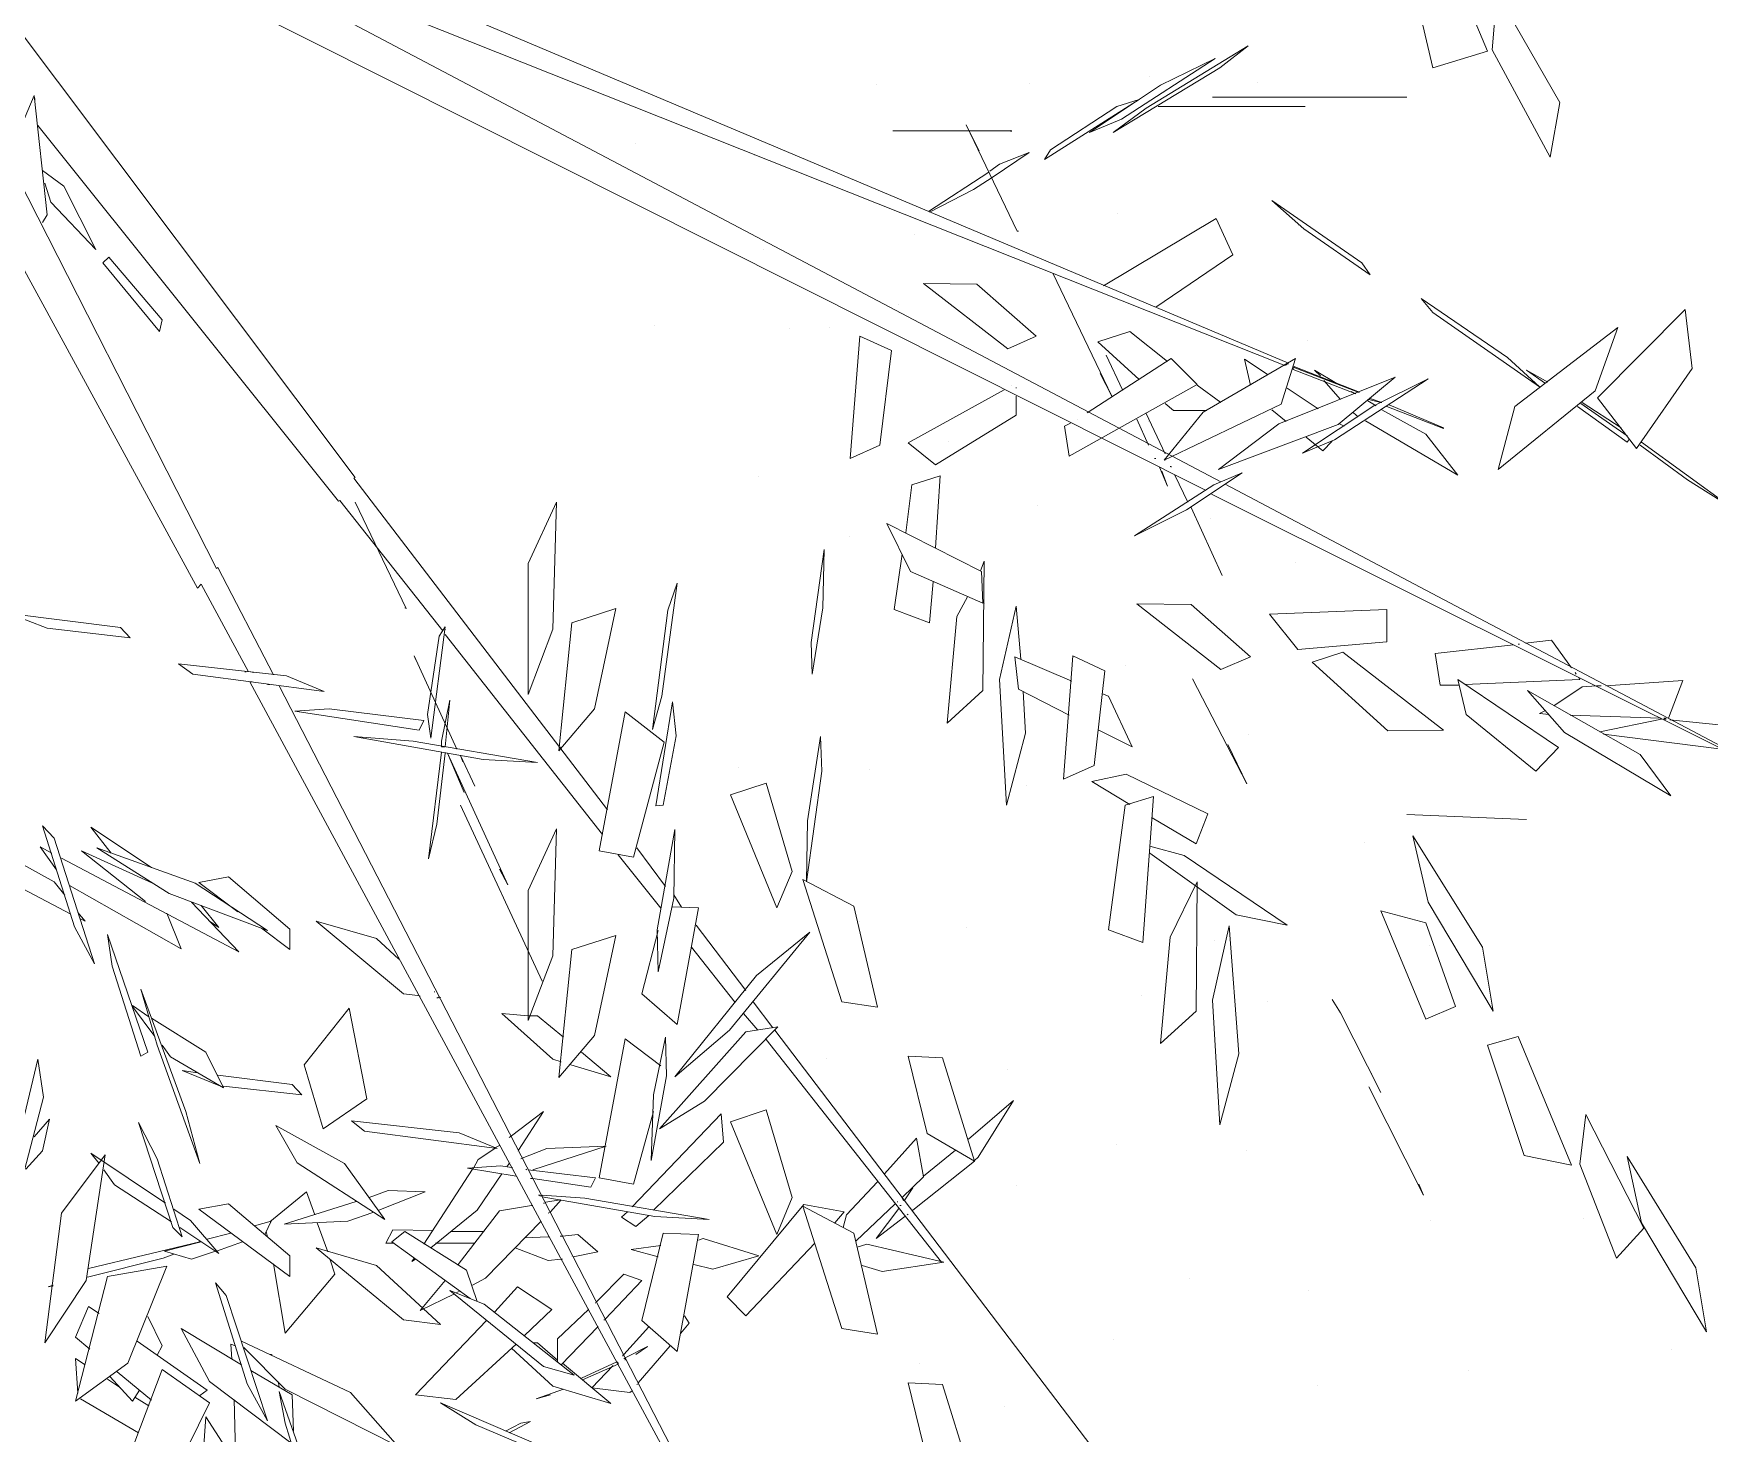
# Model space of a CAD drawing. Header units: metres. Extents: x 42 to 199, y -121 to 268.
# Drawn here: x 98.023 to 98.615, y -51.766 to -51.271 of the extents above; entities that cross this region are included whole.
import ezdxf

# ---------------------------------------------------------------- set-up
doc = ezdxf.new("R2010")
doc.units = ezdxf.units.M
doc.header["$LTSCALE"] = 0.3
doc.layers.get('0').update_dxf_attribs({"color": 8})
doc.layers.add('A-LANDSCAPE', color=8, linetype='Continuous', lineweight=5)
doc.layers.add('DA HOUSE ARCH LAYOUT', color=8, linetype='Continuous', lineweight=9)

# ---------------------------------------------------------------- blocks, each defined once
blk = doc.blocks.new('MUSTER_0')
at = {"color": 8, "linetype": 'Continuous', "transparency": 33554585}
for p, q in [((6.65981, -3.73578), (6.65981, -3.73578)), ((6.60681, -3.80628), (6.60681, -3.80628)), ((6.70781, -3.83928), (6.70781, -3.83928)), ((6.63531, -3.88678), (6.63531, -3.88678)), ((6.74331, -3.91678), (6.74331, -3.91678)), ((6.49031, -3.93728), (6.49031, -3.93728)), ((6.69481, -3.93878), (6.69481, -3.93878)), ((6.56831, -3.94478), (6.56831, -3.94478)), ((6.44731, -3.99078), (6.44731, -3.99078)), ((6.63181, -3.99678), (6.63181, -3.99678)), ((6.71031, -4.00378), (6.71031, -4.00378)), ((6.54931, -4.01328), (6.54931, -4.01328)), ((6.75631, -4.03278), (6.75631, -4.03278)), ((6.52681, -4.05228), (6.52681, -4.05228)), ((6.65281, -4.06678), (6.65281, -4.06678)), ((6.31181, -4.07828), (6.31181, -4.07828)), ((6.41181, -4.07178), (6.41181, -4.07178)), ((6.81181, -4.07828), (6.81181, -4.07828)), ((6.56931, -4.08078), (6.56931, -4.08078)), ((6.49981, -4.10128), (6.49981, -4.10128)), ((6.19231, -4.11228), (6.19231, -4.11228)), ((6.69231, -4.11228), (6.69231, -4.11228)), ((6.30431, -4.13128), (6.30431, -4.13128)), ((6.80431, -4.13128), (6.80431, -4.13128)), ((6.13281, -4.13828), (6.13281, -4.13828)), ((6.63281, -4.13828), (6.63281, -4.13828)), ((6.39731, -4.14928), (6.39731, -4.14928)), ((6.26381, -4.18178), (6.26381, -4.18178)), ((6.47881, -4.17978), (6.47881, -4.17978)), ((6.06481, -4.18578), (6.06481, -4.18578)), ((6.56481, -4.18578), (6.56481, -4.18578)), ((6.32881, -4.22528), (6.32881, -4.22528)), ((6.15981, -4.23578), (6.15981, -4.23578)), ((6.39031, -4.23528), (6.39031, -4.23528)), ((6.65981, -4.23578), (6.65981, -4.23578)), ((6.08131, -4.24378), (6.08131, -4.24378)), ((6.58131, -4.24378), (6.58131, -4.24378)), ((6.49931, -4.26578), (6.49931, -4.26578)), ((6.31131, -4.28378), (6.31131, -4.28378)), ((6.10681, -4.30628), (6.10681, -4.30628)), ((6.37931, -4.31878), (6.37931, -4.31878)), ((6.20781, -4.33928), (6.20781, -4.33928)), ((6.24781, -4.33528), (6.24781, -4.33528)), ((6.52181, -4.33578), (6.52181, -4.33578)), ((6.27231, -4.36778), (6.27231, -4.36778)), ((6.36431, -4.37778), (6.36431, -4.37778)), ((6.13531, -4.38678), (6.13531, -4.38678)), ((6.28031, -4.38878), (6.28031, -4.38878)), ((6.24331, -4.41678), (6.24331, -4.41678)), ((6.19481, -4.43878), (6.19481, -4.43878)), ((6.30331, -4.46078), (6.30331, -4.46078)), ((6.21031, -4.50378), (6.21031, -4.50378))]:
    blk.add_line(p, q, dxfattribs=at)
blk = doc.blocks.new('02PTRX29')
at = {"color": 8, "linetype": 'Continuous', "transparency": 33554572}
for p, q in [((-0.02011, -0.00481), (-0.24346, -0.09905)), ((-0.07173, -0.13195), (-0.00607, -0.00291)), ((-0.01992, -0.00569), (-0.23261, -0.11808)), ((-0.0093, -0.00848), (-0.23018, -0.11942)), ((-0.06869, -0.13511), (-0.00171, -0.01227)), ((-0.0575, -0.02568), (-0.24289, -0.09943)), ((-0.26813, -0.03175), (-0.27534, -0.04908)), ((-0.09393, -0.1174), (-0.02903, -0.03099)), ((-0.27686, -0.03972), (-0.28692, -0.05731)), ((-0.2761, -0.04883), (-0.27686, -0.03972)), ((-0.26661, -0.05174), (-0.26339, -0.03795)), ((-0.23701, -0.0482), (-0.23246, -0.05174)), ((-0.23701, -0.0482), (-0.22069, -0.05819)), ((-0.2854, -0.06604), (-0.2761, -0.04883)), ((-0.27534, -0.04908), (-0.26661, -0.05174)), ((-0.2317, -0.05022), (-0.21671, -0.05996)), ((-0.22297, -0.05452), (-0.2317, -0.05022)), ((-0.21538, -0.06211), (-0.23246, -0.05174)), ((-0.21158, -0.06211), (-0.22297, -0.05452)), ((-0.04459, -0.07527), (-0.04251, -0.05617)), ((-0.04004, -0.06199), (-0.04251, -0.05617)), ((-0.28692, -0.05731), (-0.2854, -0.06604)), ((-0.26244, -0.05642), (-0.23132, -0.05642)), ((-0.22259, -0.05794), (-0.24612, -0.05794)), ((-0.22069, -0.05819), (-0.21538, -0.06211)), ((-0.21955, -0.0568), (-0.21595, -0.05794)), ((-0.20437, -0.06642), (-0.21955, -0.0568)), ((-0.21595, -0.05794), (-0.20532, -0.0649)), ((-0.0427, -0.0568), (-0.04251, -0.05655)), ((-0.21671, -0.05996), (-0.21158, -0.06211)), ((-0.20001, -0.07793), (-0.19185, -0.06085)), ((-0.19906, -0.06174), (-0.19906, -0.06199)), ((-0.19185, -0.06085), (-0.19393, -0.06502)), ((-0.04308, -0.06098), (-0.09127, -0.12119)), ((-0.19906, -0.06199), (-0.19906, -0.06186)), ((-0.19906, -0.06186), (-0.18008, -0.06186)), ((-0.20532, -0.0649), (-0.20437, -0.06642)), ((-0.2019, -0.06528), (-0.19716, -0.06718)), ((-0.19602, -0.06933), (-0.2019, -0.06528)), ((-0.19716, -0.06718), (-0.19564, -0.06831)), ((-0.19602, -0.06933), (-0.19299, -0.07122)), ((-0.19545, -0.06844), (-0.18578, -0.07477)), ((-0.04383, -0.06819), (-0.04725, -0.07072)), ((-0.19299, -0.07122), (-0.18596, -0.07489)), ((-0.05237, -0.08084), (-0.04725, -0.07072)), ((-0.04421, -0.07021), (-0.04516, -0.07325)), ((-0.24081, -0.07299), (-0.25523, -0.08299)), ((-0.24593, -0.07755), (-0.24081, -0.07299)), ((-0.05237, -0.08084), (-0.04516, -0.07325)), ((-0.25656, -0.08489), (-0.24593, -0.07755)), ((-0.23454, -0.08172), (-0.23189, -0.0759)), ((-0.23189, -0.0759), (-0.21386, -0.08666)), ((-0.04459, -0.07527), (-0.04383, -0.07654)), ((-0.2002, -0.07793), (-0.20001, -0.07793)), ((-0.25523, -0.08299), (-0.25656, -0.08489)), ((-0.22221, -0.09007), (-0.23454, -0.08172)), ((-0.063, -0.0921), (-0.05446, -0.0821)), ((-0.06262, -0.09399), (-0.05351, -0.08299)), ((-0.05351, -0.08299), (-0.05446, -0.0821)), ((-0.2057, -0.08463), (-0.21519, -0.10437)), ((-0.20304, -0.09475), (-0.19356, -0.0864)), ((-0.18502, -0.08628), (-0.19849, -0.09678)), ((-0.18502, -0.08628), (-0.19356, -0.0864)), ((-0.30703, -0.09045), (-0.30817, -0.09994)), ((-0.30703, -0.09045), (-0.29299, -0.10462)), ((-0.28369, -0.10285), (-0.26661, -0.09096)), ((-0.26472, -0.08868), (-0.27857, -0.09817)), ((-0.26661, -0.09096), (-0.26472, -0.08868)), ((-0.29622, -0.09336), (-0.27971, -0.10601)), ((-0.29261, -0.10348), (-0.29622, -0.09336)), ((-0.06262, -0.09399), (-0.063, -0.0921)), ((-0.21803, -0.09399), (-0.22411, -0.0988)), ((-0.21955, -0.10171), (-0.21291, -0.09564)), ((-0.21291, -0.09564), (-0.21803, -0.09399)), ((-0.19849, -0.09678), (-0.20304, -0.09475)), ((-0.17477, -0.09475), (-0.17989, -0.09703)), ((-0.17325, -0.11436), (-0.17477, -0.09475)), ((-0.28369, -0.10285), (-0.27857, -0.09817)), ((-0.2298, -0.1069), (-0.2446, -0.0983)), ((-0.24232, -0.10563), (-0.2446, -0.0983)), ((-0.24346, -0.09918), (-0.24327, -0.09918)), ((-0.24308, -0.09931), (-0.24327, -0.09918)), ((-0.24289, -0.09943), (-0.24308, -0.09931)), ((-0.23644, -0.09842), (-0.24024, -0.10095)), ((-0.23739, -0.1026), (-0.23644, -0.09842)), ((-0.22468, -0.0983), (-0.22885, -0.10247)), ((-0.2112, -0.10702), (-0.22468, -0.0983)), ((-0.21424, -0.09779), (-0.2169, -0.10336)), ((-0.17799, -0.11221), (-0.17989, -0.09703)), ((-0.30817, -0.09994), (-0.29925, -0.11272)), ((-0.2816, -0.10019), (-0.28502, -0.10209)), ((-0.28464, -0.10234), (-0.2816, -0.10019)), ((-0.25712, -0.10589), (-0.26585, -0.10158)), ((-0.26585, -0.10158), (-0.25086, -0.11133)), ((-0.24194, -0.1088), (-0.26054, -0.10133)), ((-0.26054, -0.10133), (-0.25143, -0.10892)), ((-0.24422, -0.09956), (-0.25485, -0.10374)), ((-0.25466, -0.10374), (-0.24422, -0.09969)), ((-0.24422, -0.10007), (-0.25428, -0.10399)), ((-0.25181, -0.10487), (-0.24915, -0.10184)), ((-0.24764, -0.10019), (-0.25124, -0.10234)), ((-0.24859, -0.10108), (-0.24764, -0.10019)), ((-0.24422, -0.09969), (-0.24422, -0.10007)), ((-0.21519, -0.10437), (-0.21329, -0.1007)), ((-0.29925, -0.11272), (-0.29299, -0.10462)), ((-0.29261, -0.10348), (-0.27705, -0.11613)), ((-0.25485, -0.10374), (-0.25466, -0.10374)), ((-0.25352, -0.10361), (-0.25428, -0.10399)), ((-0.24327, -0.1031), (-0.24821, -0.10639)), ((-0.23265, -0.10538), (-0.22885, -0.1026)), ((-0.22885, -0.10247), (-0.20836, -0.11398)), ((-0.19982, -0.10298), (-0.19982, -0.1031)), ((-0.19982, -0.1074), (-0.19982, -0.10437)), ((-0.19906, -0.1026), (-0.19906, -0.1026)), ((-0.19792, -0.10336), (-0.18255, -0.11183)), ((-0.29033, -0.10551), (-0.29773, -0.11069)), ((-0.29773, -0.11171), (-0.28976, -0.10601)), ((-0.29678, -0.10943), (-0.29052, -0.10538)), ((-0.27705, -0.11613), (-0.27971, -0.10601)), ((-0.26832, -0.10943), (-0.25959, -0.10576)), ((-0.25921, -0.10601), (-0.26832, -0.10955)), ((-0.25845, -0.10652), (-0.26547, -0.11044)), ((-0.25845, -0.10538), (-0.25656, -0.10475)), ((-0.25826, -0.10538), (-0.25845, -0.10538)), ((-0.25637, -0.10487), (-0.25826, -0.10538)), ((-0.25618, -0.10513), (-0.2575, -0.10589)), ((-0.24574, -0.11348), (-0.25712, -0.10589)), ((-0.25466, -0.10766), (-0.2539, -0.10702)), ((-0.24308, -0.10842), (-0.24081, -0.10652)), ((-0.24232, -0.10563), (-0.22354, -0.11462)), ((-0.22506, -0.10665), (-0.23037, -0.10665)), ((-0.22354, -0.11462), (-0.2298, -0.1069)), ((-0.22373, -0.10551), (-0.22506, -0.10665)), ((-0.22373, -0.1136), (-0.22069, -0.10715)), ((-0.2706, -0.11702), (-0.2558, -0.10829)), ((-0.26832, -0.10955), (-0.26832, -0.10943)), ((-0.25238, -0.10918), (-0.25162, -0.1088)), ((-0.25143, -0.10892), (-0.23227, -0.11613)), ((-0.23227, -0.11613), (-0.24194, -0.1088)), ((-0.21917, -0.10804), (-0.22107, -0.11221)), ((-0.20968, -0.10804), (-0.20968, -0.10804)), ((-0.2076, -0.10918), (-0.20855, -0.10867)), ((-0.20836, -0.11398), (-0.2076, -0.10918)), ((-0.18691, -0.11537), (-0.19982, -0.1074)), ((-0.30001, -0.11171), (-0.31443, -0.12221)), ((-0.30741, -0.11778), (-0.29982, -0.11221)), ((-0.29773, -0.11171), (-0.29811, -0.1112)), ((-0.26547, -0.11044), (-0.2706, -0.11702)), ((-0.25086, -0.11133), (-0.24574, -0.11348)), ((-0.25048, -0.11158), (-0.24897, -0.1131)), ((-0.24897, -0.1131), (-0.24631, -0.11095)), ((-0.18255, -0.11183), (-0.18691, -0.11537)), ((-0.17799, -0.11221), (-0.17325, -0.11436)), ((-0.22373, -0.11462), (-0.22373, -0.11449)), ((-0.22202, -0.11436), (-0.22221, -0.11436)), ((-0.31443, -0.12221), (-0.30741, -0.11778)), ((-0.22714, -0.12258), (-0.23606, -0.11664)), ((-0.23151, -0.11854), (-0.23606, -0.11664)), ((-0.22733, -0.12132), (-0.22525, -0.11702)), ((-0.22449, -0.11563), (-0.22468, -0.11563)), ((-0.22468, -0.11563), (-0.22468, -0.11575)), ((-0.22278, -0.11575), (-0.22411, -0.11879)), ((-0.22411, -0.11879), (-0.22316, -0.11639)), ((-0.18691, -0.12866), (-0.18767, -0.11715)), ((-0.18767, -0.11715), (-0.18312, -0.11854)), ((-0.13435, -0.17066), (-0.09374, -0.11752)), ((-0.09374, -0.11752), (-0.09393, -0.1174)), ((-0.23334, -0.11846), (-0.32183, -0.16522)), ((-0.23113, -0.12005), (-0.32183, -0.16534)), ((-0.23151, -0.11854), (-0.21879, -0.12676)), ((-0.18312, -0.11854), (-0.18217, -0.12625)), ((-0.2279, -0.12221), (-0.23284, -0.13309)), ((-0.21879, -0.12676), (-0.22714, -0.12258)), ((-0.12562, -0.14169), (-0.12619, -0.12132)), ((-0.12619, -0.12132), (-0.12164, -0.13119)), ((-0.09146, -0.12107), (-0.10797, -0.14194)), ((-0.10209, -0.1384), (-0.09393, -0.12132)), ((-0.09146, -0.12107), (-0.09127, -0.12119)), ((-0.17913, -0.12474), (-0.19431, -0.13245)), ((-0.18293, -0.13245), (-0.17913, -0.12474)), ((-0.1945, -0.15155), (-0.19469, -0.13081)), ((-0.19412, -0.13233), (-0.19469, -0.13081)), ((-0.1816, -0.12967), (-0.18027, -0.13852)), ((-0.16908, -0.12891), (-0.16699, -0.14384)), ((-0.16889, -0.13827), (-0.16908, -0.12891)), ((-0.12164, -0.13119), (-0.12164, -0.15219)), ((-0.1945, -0.13751), (-0.18293, -0.13245)), ((-0.1945, -0.13751), (-0.19431, -0.13245)), ((-0.18596, -0.14068), (-0.18653, -0.1341)), ((-0.08084, -0.14902), (-0.07192, -0.13182)), ((-0.07192, -0.13182), (-0.07173, -0.13195)), ((-0.19204, -0.1365), (-0.19033, -0.13966)), ((-0.14308, -0.15244), (-0.14555, -0.13435)), ((-0.14403, -0.13865), (-0.14555, -0.13435)), ((-0.07685, -0.14852), (-0.06926, -0.13448)), ((-0.06926, -0.13448), (-0.06869, -0.13511)), ((-0.24043, -0.13928), (-0.25921, -0.13852)), ((-0.25921, -0.13852), (-0.25921, -0.14371)), ((-0.24498, -0.14498), (-0.24043, -0.13928)), ((-0.23739, -0.14612), (-0.2279, -0.13777)), ((-0.21917, -0.13764), (-0.23265, -0.14814)), ((-0.21917, -0.13764), (-0.2279, -0.13777)), ((-0.20058, -0.14649), (-0.19982, -0.13802)), ((-0.19982, -0.13802), (-0.19716, -0.14978)), ((-0.18027, -0.13852), (-0.18596, -0.14068)), ((-0.16718, -0.1489), (-0.16889, -0.13827)), ((-0.14156, -0.15775), (-0.14403, -0.13865)), ((-0.13568, -0.1384), (-0.12866, -0.14068)), ((-0.13226, -0.15446), (-0.13568, -0.1384)), ((-0.1019, -0.13827), (-0.10209, -0.1384)), ((-0.05636, -0.14143), (-0.03852, -0.13916)), ((-0.04459, -0.14156), (-0.03852, -0.13916)), ((-0.19033, -0.13966), (-0.18881, -0.15674)), ((-0.12657, -0.16117), (-0.12866, -0.14068)), ((-0.12562, -0.14169), (-0.12164, -0.15219)), ((-0.10608, -0.15915), (-0.10835, -0.14131)), ((-0.10835, -0.14131), (-0.1074, -0.14283)), ((-0.10835, -0.14181), (-0.10835, -0.14169)), ((-0.05788, -0.14308), (-0.05636, -0.14143)), ((-0.04459, -0.14156), (-0.05788, -0.14308)), ((-0.28881, -0.14789), (-0.28559, -0.14346)), ((-0.28559, -0.14346), (-0.28141, -0.14396)), ((-0.28047, -0.14409), (-0.28028, -0.14409)), ((-0.27952, -0.14422), (-0.26699, -0.14561)), ((-0.25921, -0.14371), (-0.24498, -0.14498)), ((-0.16699, -0.14384), (-0.16718, -0.1489)), ((-0.13359, -0.17458), (-0.10835, -0.14257)), ((-0.10551, -0.15535), (-0.1074, -0.14283)), ((-0.26832, -0.15788), (-0.25219, -0.14536)), ((-0.26699, -0.14561), (-0.26775, -0.15067)), ((-0.24726, -0.147), (-0.2594, -0.15801)), ((-0.24726, -0.147), (-0.25219, -0.14536)), ((-0.23265, -0.14814), (-0.23739, -0.14612)), ((-0.21405, -0.14839), (-0.20893, -0.14599)), ((-0.20893, -0.14599), (-0.20741, -0.16572)), ((-0.20874, -0.15004), (-0.19963, -0.14612)), ((-0.19963, -0.14612), (-0.2002, -0.1513)), ((-0.11025, -0.16092), (-0.10342, -0.14599)), ((-0.10342, -0.14599), (-0.10361, -0.14649)), ((-0.08293, -0.14915), (-0.06566, -0.14725)), ((-0.06566, -0.14725), (-0.06793, -0.1489)), ((-0.29432, -0.1508), (-0.30665, -0.14991)), ((-0.30438, -0.15598), (-0.30665, -0.14991)), ((-0.29014, -0.14978), (-0.28995, -0.1494)), ((-0.27174, -0.15054), (-0.29014, -0.14978)), ((-0.28957, -0.1489), (-0.28938, -0.14865)), ((-0.2706, -0.14978), (-0.28673, -0.16066)), ((-0.2706, -0.14978), (-0.27193, -0.15535)), ((-0.23682, -0.16648), (-0.22809, -0.14966)), ((-0.21234, -0.16357), (-0.21405, -0.14839)), ((-0.1983, -0.1699), (-0.19716, -0.14978)), ((-0.07704, -0.15016), (-0.1687, -0.32006)), ((-0.06793, -0.1489), (-0.089, -0.15168)), ((-0.089, -0.15168), (-0.08293, -0.14915)), ((-0.07723, -0.14852), (-0.07761, -0.14865)), ((-0.07742, -0.15016), (-0.07704, -0.15016)), ((-0.07647, -0.14852), (-0.07628, -0.14852)), ((-0.29982, -0.1618), (-0.28179, -0.15155)), ((-0.29337, -0.1508), (-0.29356, -0.1508)), ((-0.2928, -0.1508), (-0.29337, -0.1508)), ((-0.29052, -0.15092), (-0.2928, -0.1508)), ((-0.28597, -0.15396), (-0.29052, -0.15092)), ((-0.28768, -0.15826), (-0.28179, -0.15155)), ((-0.26775, -0.15067), (-0.27079, -0.15067)), ((-0.21462, -0.15244), (-0.21841, -0.16054)), ((-0.21367, -0.15206), (-0.21462, -0.15244)), ((-0.2002, -0.1513), (-0.20836, -0.15548)), ((-0.20096, -0.15168), (-0.20134, -0.15839)), ((-0.18881, -0.15674), (-0.1945, -0.15155)), ((-0.16889, -0.31994), (-0.08179, -0.1508)), ((-0.14156, -0.15775), (-0.14308, -0.15244)), ((-0.08027, -0.15054), (-0.07989, -0.15054)), ((-0.30305, -0.15598), (-0.28862, -0.15548)), ((-0.28521, -0.15535), (-0.28369, -0.15522)), ((-0.28369, -0.15522), (-0.28464, -0.15472)), ((-0.27193, -0.15535), (-0.28312, -0.16446)), ((-0.14479, -0.15333), (-0.14536, -0.15877)), ((-0.14213, -0.17002), (-0.14479, -0.15333)), ((-0.14346, -0.15978), (-0.1372, -0.15497)), ((-0.13302, -0.17724), (-0.1372, -0.15497)), ((-0.13226, -0.15446), (-0.12657, -0.16117)), ((-0.10911, -0.15307), (-0.10835, -0.16054)), ((-0.10778, -0.15965), (-0.10911, -0.15307)), ((-0.10551, -0.15535), (-0.10608, -0.15915)), ((-0.08976, -0.15446), (-0.10494, -0.15636)), ((-0.10418, -0.15788), (-0.08425, -0.15484)), ((-0.08425, -0.15484), (-0.08976, -0.15446)), ((-0.30456, -0.15624), (-0.32335, -0.15813)), ((-0.28768, -0.15826), (-0.30475, -0.16838)), ((-0.30381, -0.15598), (-0.304, -0.15611)), ((-0.304, -0.15611), (-0.30362, -0.15611)), ((-0.30362, -0.15598), (-0.30381, -0.15598)), ((-0.30324, -0.15611), (-0.30305, -0.15598)), ((-0.29337, -0.15813), (-0.30324, -0.15611)), ((-0.26832, -0.15788), (-0.2594, -0.15801)), ((-0.21841, -0.16054), (-0.2131, -0.15788)), ((-0.1983, -0.1699), (-0.20134, -0.15839)), ((-0.10418, -0.15788), (-0.10494, -0.15636)), ((-0.31291, -0.16092), (-0.29394, -0.15851)), ((-0.28312, -0.16446), (-0.28673, -0.16066)), ((-0.23378, -0.16016), (-0.23682, -0.16648)), ((-0.16851, -0.15889), (-0.1687, -0.16446)), ((-0.16851, -0.15889), (-0.16642, -0.17243)), ((-0.14536, -0.15877), (-0.14327, -0.1699)), ((-0.13852, -0.17825), (-0.14346, -0.15978)), ((-0.12676, -0.16054), (-0.12695, -0.16092)), ((-0.10323, -0.15965), (-0.12315, -0.16307)), ((-0.11443, -0.16256), (-0.09374, -0.15889)), ((-0.10835, -0.16054), (-0.10778, -0.16054)), ((-0.10778, -0.16054), (-0.10778, -0.15965)), ((-0.09374, -0.15889), (-0.10323, -0.15965)), ((-0.29982, -0.1618), (-0.30475, -0.16838)), ((-0.21234, -0.16357), (-0.20741, -0.16572)), ((-0.12315, -0.16307), (-0.11443, -0.16256)), ((-0.10873, -0.16155), (-0.11841, -0.18268)), ((-0.1131, -0.16686), (-0.11082, -0.16193)), ((-0.11139, -0.16787), (-0.10873, -0.16155)), ((-0.11082, -0.16193), (-0.1112, -0.16294)), ((-0.10702, -0.17293), (-0.10835, -0.16155)), ((-0.10778, -0.16142), (-0.1057, -0.1785)), ((-0.21746, -0.16496), (-0.23056, -0.17129)), ((-0.21196, -0.1661), (-0.21803, -0.16977)), ((-0.21196, -0.1661), (-0.21746, -0.16496)), ((-0.1687, -0.16446), (-0.16623, -0.18217)), ((-0.16395, -0.18053), (-0.15978, -0.16636)), ((-0.15978, -0.16636), (-0.15409, -0.16825)), ((-0.22183, -0.16851), (-0.21728, -0.1699)), ((-0.22012, -0.19191), (-0.22183, -0.16851)), ((-0.15409, -0.16825), (-0.16149, -0.18634)), ((-0.2816, -0.17218), (-0.26244, -0.17142)), ((-0.23056, -0.17129), (-0.22866, -0.1761)), ((-0.21728, -0.1699), (-0.21462, -0.18989)), ((-0.14327, -0.1699), (-0.14213, -0.17002)), ((-0.12391, -0.19811), (-0.11082, -0.1699)), ((-0.22866, -0.1761), (-0.22164, -0.17192)), ((-0.16623, -0.18217), (-0.16642, -0.17243)), ((-0.14498, -0.18483), (-0.14517, -0.17382)), ((-0.14517, -0.17382), (-0.14232, -0.18989)), ((-0.12619, -0.17369), (-0.12164, -0.18356)), ((-0.12562, -0.19406), (-0.12619, -0.17369)), ((-0.1057, -0.1785), (-0.10702, -0.17293)), ((-0.06129, -0.17989), (-0.05161, -0.17344)), ((-0.05484, -0.17762), (-0.05161, -0.17344)), ((-0.04383, -0.17319), (-0.04896, -0.18938)), ((-0.04573, -0.17521), (-0.04383, -0.17319)), ((-0.26339, -0.17483), (-0.27458, -0.19267)), ((-0.26585, -0.18546), (-0.26339, -0.17483)), ((-0.22126, -0.17648), (-0.22676, -0.17799)), ((-0.13909, -0.17673), (-0.14365, -0.18293)), ((-0.06831, -0.18242), (-0.05256, -0.17673)), ((-0.05256, -0.17673), (-0.06414, -0.18407)), ((-0.05218, -0.19533), (-0.04573, -0.17521)), ((-0.04346, -0.1766), (-0.04611, -0.18027)), ((-0.03188, -0.17458), (-0.04573, -0.18217)), ((-0.04535, -0.17762), (-0.04346, -0.1766)), ((-0.24327, -0.18913), (-0.22676, -0.17799)), ((-0.22126, -0.17762), (-0.23511, -0.18748)), ((-0.13606, -0.17787), (-0.14293, -0.18642)), ((-0.13302, -0.17724), (-0.13852, -0.17825)), ((-0.07533, -0.19343), (-0.04687, -0.17837)), ((-0.06148, -0.18242), (-0.0501, -0.17724)), ((-0.0501, -0.17724), (-0.06034, -0.18533)), ((-0.04839, -0.18736), (-0.0334, -0.17951)), ((-0.22866, -0.20292), (-0.22885, -0.18217)), ((-0.22885, -0.18217), (-0.22449, -0.19103)), ((-0.17382, -0.18609), (-0.16566, -0.18179)), ((-0.16566, -0.18179), (-0.17192, -0.2014)), ((-0.16149, -0.18634), (-0.16395, -0.18053)), ((-0.11841, -0.18268), (-0.11708, -0.18015)), ((-0.08349, -0.18976), (-0.07363, -0.18141)), ((-0.06831, -0.18242), (-0.07989, -0.19001)), ((-0.06888, -0.1823), (-0.07514, -0.18698)), ((-0.07363, -0.18141), (-0.06888, -0.1823)), ((-0.06129, -0.1823), (-0.06034, -0.18166)), ((-0.04573, -0.18217), (-0.04744, -0.18432)), ((-0.14499, -0.18429), (-0.14625, -0.18626)), ((-0.14251, -0.19659), (-0.14498, -0.18483)), ((-0.12164, -0.20443), (-0.12164, -0.18356)), ((-0.06414, -0.18407), (-0.07989, -0.19001)), ((-0.0482, -0.1828), (-0.06604, -0.19292)), ((-0.27629, -0.20292), (-0.26585, -0.18546)), ((-0.26547, -0.18875), (-0.25826, -0.18685)), ((-0.25826, -0.18685), (-0.26547, -0.20418)), ((-0.23511, -0.18748), (-0.24327, -0.18913)), ((-0.17762, -0.20228), (-0.17382, -0.18609)), ((-0.14896, -0.18634), (-0.14479, -0.18622)), ((-0.14555, -0.20507), (-0.14896, -0.18634)), ((-0.07533, -0.19343), (-0.06774, -0.18546)), ((-0.07211, -0.18951), (-0.06926, -0.18596)), ((-0.06604, -0.19292), (-0.06376, -0.18723)), ((-0.05067, -0.18849), (-0.04953, -0.1871)), ((-0.27022, -0.20216), (-0.26547, -0.18875)), ((-0.23549, -0.20975), (-0.23397, -0.18925)), ((-0.23397, -0.18925), (-0.23132, -0.20115)), ((-0.21462, -0.18989), (-0.22012, -0.19191)), ((-0.15826, -0.19722), (-0.1668, -0.19027)), ((-0.1668, -0.19027), (-0.1539, -0.20595)), ((-0.14858, -0.18913), (-0.15655, -0.19963)), ((-0.14232, -0.18989), (-0.14251, -0.19659)), ((-0.14251, -0.19001), (-0.13985, -0.20013)), ((-0.10171, -0.20013), (-0.08767, -0.18849)), ((-0.08767, -0.18849), (-0.09735, -0.19128)), ((-0.08349, -0.19305), (-0.07894, -0.18963)), ((-0.08349, -0.18976), (-0.08349, -0.19305)), ((-0.07059, -0.18849), (-0.07211, -0.18951)), ((-0.04896, -0.18938), (-0.05218, -0.19533)), ((-0.05067, -0.18849), (-0.04991, -0.18812)), ((-0.27458, -0.19267), (-0.27629, -0.20292)), ((-0.22449, -0.19103), (-0.22297, -0.2081)), ((-0.15484, -0.20153), (-0.14782, -0.19267)), ((-0.12866, -0.19305), (-0.13568, -0.19077)), ((-0.13568, -0.19077), (-0.13226, -0.20684)), ((-0.12657, -0.21354), (-0.12866, -0.19305)), ((-0.09735, -0.19128), (-0.10095, -0.19457)), ((-0.05427, -0.19065), (-0.06072, -0.2095)), ((-0.05503, -0.19571), (-0.05427, -0.19065)), ((-0.12562, -0.19406), (-0.12164, -0.20443)), ((-0.10133, -0.19495), (-0.10133, -0.19495)), ((-0.05958, -0.21013), (-0.05503, -0.19571)), ((-0.14517, -0.21342), (-0.15826, -0.19722)), ((-0.25048, -0.20102), (-0.25181, -0.20317)), ((-0.23132, -0.20115), (-0.23246, -0.22113)), ((-0.13985, -0.20013), (-0.14555, -0.20507)), ((-0.1074, -0.20064), (-0.10759, -0.20077)), ((-0.10759, -0.20077), (-0.10759, -0.20077)), ((-0.10721, -0.20077), (-0.1074, -0.20064)), ((-0.10702, -0.20077), (-0.10721, -0.20077)), ((-0.10665, -0.19975), (-0.10665, -0.19988)), ((-0.10437, -0.20051), (-0.10399, -0.20039)), ((-0.10437, -0.20051), (-0.10437, -0.20051)), ((-0.10399, -0.20039), (-0.10171, -0.20013)), ((-0.0668, -0.21898), (-0.05958, -0.19937)), ((-0.05958, -0.19937), (-0.06224, -0.20836)), ((-0.26547, -0.20418), (-0.27022, -0.20216)), ((-0.25181, -0.20317), (-0.25826, -0.21595)), ((-0.22297, -0.2081), (-0.22866, -0.20292)), ((-0.17192, -0.2014), (-0.17762, -0.20228)), ((-0.15769, -0.2014), (-0.16086, -0.20557)), ((-0.15617, -0.2033), (-0.15845, -0.20595)), ((-0.12315, -0.20368), (-0.12733, -0.20709)), ((-0.12562, -0.21063), (-0.11746, -0.2033)), ((-0.12202, -0.20368), (-0.12315, -0.20368)), ((-0.12164, -0.20368), (-0.12202, -0.20368)), ((-0.11746, -0.2033), (-0.12164, -0.20368)), ((-0.09298, -0.20241), (-0.09583, -0.21696)), ((-0.09298, -0.20241), (-0.08577, -0.21152)), ((-0.07002, -0.2095), (-0.06129, -0.20406)), ((-0.06186, -0.20696), (-0.05826, -0.20216)), ((-0.05826, -0.20203), (-0.06091, -0.2038)), ((-0.16116, -0.20596), (-0.22221, -0.28616)), ((-0.15655, -0.20621), (-0.16168, -0.20545)), ((-0.16168, -0.20545), (-0.14991, -0.21734)), ((-0.1427, -0.22177), (-0.15655, -0.20621)), ((-0.1539, -0.20595), (-0.14517, -0.21342)), ((-0.28881, -0.22759), (-0.28028, -0.20696)), ((-0.27534, -0.20836), (-0.28122, -0.22607)), ((-0.27534, -0.20836), (-0.28028, -0.20696)), ((-0.15978, -0.20747), (-0.18786, -0.24315)), ((-0.14365, -0.20709), (-0.14384, -0.21329)), ((-0.14175, -0.21633), (-0.14365, -0.20709)), ((-0.1372, -0.20734), (-0.14289, -0.21165)), ((-0.13302, -0.22961), (-0.1372, -0.20734)), ((-0.13226, -0.20684), (-0.12657, -0.21354)), ((-0.06224, -0.20836), (-0.06907, -0.22733)), ((-0.063, -0.20836), (-0.06433, -0.21025)), ((-0.23246, -0.22113), (-0.23549, -0.20975)), ((-0.19318, -0.22695), (-0.18805, -0.21038)), ((-0.18805, -0.21038), (-0.18255, -0.21013)), ((-0.18255, -0.21013), (-0.18559, -0.22253)), ((-0.13018, -0.2095), (-0.13492, -0.21342)), ((-0.13492, -0.21342), (-0.12847, -0.21152)), ((-0.12695, -0.21101), (-0.12562, -0.21063)), ((-0.08881, -0.22177), (-0.08577, -0.21152)), ((-0.07287, -0.21519), (-0.07002, -0.2095)), ((-0.06433, -0.21025), (-0.07287, -0.21519)), ((-0.06072, -0.2095), (-0.05958, -0.21013)), ((-0.04308, -0.21063), (-0.04402, -0.21671)), ((-0.0389, -0.22834), (-0.04308, -0.21063)), ((-0.14384, -0.21329), (-0.14137, -0.22683)), ((-0.08539, -0.21633), (-0.08387, -0.21468)), ((-0.08387, -0.21468), (-0.07192, -0.21316)), ((-0.07211, -0.21481), (-0.06623, -0.2124)), ((-0.06623, -0.2124), (-0.06869, -0.21278)), ((-0.26509, -0.23239), (-0.25637, -0.21506)), ((-0.19944, -0.21721), (-0.19223, -0.22341)), ((-0.19944, -0.21721), (-0.19374, -0.22632)), ((-0.14991, -0.21734), (-0.1427, -0.22177)), ((-0.14137, -0.22683), (-0.14175, -0.21633)), ((-0.09583, -0.21696), (-0.08881, -0.22177)), ((-0.07287, -0.21493), (-0.08539, -0.21633)), ((-0.04402, -0.21671), (-0.04061, -0.22986)), ((-0.29109, -0.21949), (-0.30039, -0.23771)), ((-0.29014, -0.22746), (-0.29109, -0.21949)), ((-0.16395, -0.23277), (-0.15978, -0.21873)), ((-0.15978, -0.21873), (-0.15409, -0.22063)), ((-0.15257, -0.21936), (-0.15295, -0.22392)), ((-0.13834, -0.23429), (-0.15257, -0.21936)), ((-0.13852, -0.23062), (-0.14175, -0.21898)), ((-0.1241, -0.21898), (-0.11898, -0.2229)), ((-0.12012, -0.22518), (-0.1241, -0.21898)), ((-0.06907, -0.22733), (-0.0668, -0.21898)), ((-0.18559, -0.22253), (-0.19318, -0.22695)), ((-0.15409, -0.22063), (-0.16149, -0.23872)), ((-0.1167, -0.22493), (-0.09545, -0.22215)), ((-0.1167, -0.22493), (-0.11063, -0.2224)), ((-0.11063, -0.2224), (-0.09336, -0.2205)), ((-0.09336, -0.2205), (-0.09545, -0.22215)), ((-0.09222, -0.22733), (-0.08122, -0.22126)), ((-0.08463, -0.22721), (-0.08122, -0.22126)), ((-0.06471, -0.23758), (-0.05921, -0.22075)), ((-0.06224, -0.22657), (-0.05921, -0.22075)), ((-0.04251, -0.22303), (-0.04497, -0.22025)), ((-0.04497, -0.22025), (-0.04383, -0.22531)), ((-0.18502, -0.22936), (-0.19014, -0.22518)), ((-0.18388, -0.22328), (-0.18502, -0.22948)), ((-0.17875, -0.22898), (-0.18388, -0.22328)), ((-0.15295, -0.22392), (-0.14175, -0.2348)), ((-0.1224, -0.22834), (-0.13416, -0.22455)), ((-0.13416, -0.22455), (-0.12467, -0.22493)), ((-0.12467, -0.22493), (-0.12069, -0.22645)), ((-0.11993, -0.22543), (-0.11993, -0.22543)), ((-0.11898, -0.2229), (-0.11879, -0.22303)), ((-0.11879, -0.22303), (-0.1186, -0.22316)), ((-0.11708, -0.2243), (-0.11708, -0.2243)), ((-0.11708, -0.2243), (-0.11708, -0.22442)), ((-0.11708, -0.22442), (-0.11632, -0.2248)), ((-0.11632, -0.2248), (-0.11632, -0.22493)), ((-0.11632, -0.22493), (-0.11367, -0.2267)), ((-0.04118, -0.22822), (-0.04383, -0.22531)), ((-0.29773, -0.22619), (-0.30874, -0.24403)), ((-0.29773, -0.22619), (-0.30001, -0.23682)), ((-0.29603, -0.24251), (-0.29014, -0.22746)), ((-0.28122, -0.22607), (-0.28881, -0.22759)), ((-0.19374, -0.22632), (-0.19318, -0.22683)), ((-0.19318, -0.22683), (-0.19318, -0.22695)), ((-0.19318, -0.22695), (-0.18331, -0.2348)), ((-0.12145, -0.22834), (-0.12126, -0.22822)), ((-0.12069, -0.22645), (-0.1205, -0.22657)), ((-0.1205, -0.22657), (-0.1205, -0.22657)), ((-0.11196, -0.22809), (-0.11974, -0.22936)), ((-0.11917, -0.22797), (-0.11917, -0.22797)), ((-0.11917, -0.22797), (-0.11898, -0.22797)), ((-0.11898, -0.22797), (-0.11727, -0.22771)), ((-0.11879, -0.22721), (-0.11879, -0.22721)), ((-0.11822, -0.22784), (-0.1186, -0.22733)), ((-0.11727, -0.22771), (-0.11196, -0.22809)), ((-0.11367, -0.2267), (-0.11291, -0.22809)), ((-0.11291, -0.22809), (-0.11272, -0.22822)), ((-0.11272, -0.22822), (-0.10494, -0.24024)), ((-0.08463, -0.22721), (-0.09868, -0.23631)), ((-0.09868, -0.23631), (-0.09222, -0.22733)), ((-0.06623, -0.2391), (-0.06224, -0.22657)), ((-0.05161, -0.22569), (-0.06357, -0.23366)), ((-0.04687, -0.2353), (-0.05389, -0.22594)), ((-0.05086, -0.24606), (-0.05389, -0.22594)), ((-0.05161, -0.22569), (-0.05294, -0.22733)), ((-0.26509, -0.23239), (-0.26434, -0.23062)), ((-0.18502, -0.22948), (-0.1816, -0.23277)), ((-0.17875, -0.2291), (-0.17875, -0.22898)), ((-0.17875, -0.2291), (-0.17875, -0.2291)), ((-0.17799, -0.22986), (-0.17799, -0.22986)), ((-0.17268, -0.23556), (-0.17762, -0.23024)), ((-0.13852, -0.23062), (-0.13302, -0.22961)), ((-0.12164, -0.22834), (-0.13245, -0.22961)), ((-0.13245, -0.22961), (-0.13169, -0.23113)), ((-0.13169, -0.23113), (-0.1224, -0.22974)), ((-0.1224, -0.22974), (-0.12221, -0.22974)), ((-0.12221, -0.22974), (-0.12202, -0.22974)), ((-0.11993, -0.22936), (-0.11993, -0.22936)), ((-0.11348, -0.2348), (-0.11746, -0.22898)), ((-0.06452, -0.23669), (-0.05541, -0.23075)), ((-0.0537, -0.22834), (-0.05541, -0.23075)), ((-0.18198, -0.23315), (-0.18331, -0.23125)), ((-0.18198, -0.23328), (-0.18198, -0.23315)), ((-0.18179, -0.23328), (-0.18198, -0.23328)), ((-0.1816, -0.2329), (-0.18179, -0.23328)), ((-0.1816, -0.23277), (-0.1816, -0.2329)), ((-0.18084, -0.23353), (-0.18084, -0.2334)), ((-0.16149, -0.23872), (-0.16395, -0.23277)), ((-0.13074, -0.2329), (-0.15067, -0.23631)), ((-0.14194, -0.23581), (-0.12391, -0.23265)), ((-0.12391, -0.23239), (-0.13074, -0.2329)), ((-0.12695, -0.23315), (-0.12524, -0.23505)), ((-0.12676, -0.23315), (-0.12448, -0.23353)), ((-0.12391, -0.23265), (-0.12391, -0.23239)), ((-0.12372, -0.23252), (-0.12353, -0.23252)), ((-0.12353, -0.23252), (-0.12353, -0.23239)), ((-0.12353, -0.23239), (-0.12334, -0.23239)), ((-0.10513, -0.23189), (-0.09924, -0.23163)), ((-0.09773, -0.2348), (-0.10513, -0.23189)), ((-0.09924, -0.23163), (-0.09621, -0.23277)), ((-0.09412, -0.2334), (-0.08255, -0.23707)), ((-0.08615, -0.23189), (-0.08748, -0.23556)), ((-0.08027, -0.23669), (-0.08615, -0.23189)), ((-0.18331, -0.2348), (-0.18312, -0.23492)), ((-0.18312, -0.23492), (-0.18312, -0.23492)), ((-0.18255, -0.23543), (-0.18236, -0.23556)), ((-0.18198, -0.23581), (-0.17743, -0.23935)), ((-0.18141, -0.23404), (-0.18122, -0.23404)), ((-0.18103, -0.23454), (-0.17743, -0.23935)), ((-0.18046, -0.23378), (-0.1742, -0.23973)), ((-0.17382, -0.23847), (-0.16566, -0.23416)), ((-0.17211, -0.23758), (-0.17268, -0.23556)), ((-0.1723, -0.23505), (-0.16585, -0.23391)), ((-0.17078, -0.23682), (-0.1723, -0.23505)), ((-0.16566, -0.23416), (-0.17192, -0.25377)), ((-0.16585, -0.23391), (-0.15352, -0.24871)), ((-0.14194, -0.23581), (-0.15067, -0.23631)), ((-0.14099, -0.23568), (-0.1389, -0.23745)), ((-0.1389, -0.23745), (-0.13663, -0.23593)), ((-0.13663, -0.23593), (-0.13758, -0.23505)), ((-0.12486, -0.2353), (-0.12505, -0.23518)), ((-0.1241, -0.23366), (-0.12429, -0.23366)), ((-0.12221, -0.23404), (-0.1224, -0.23404)), ((-0.1224, -0.23404), (-0.1224, -0.23404)), ((-0.11708, -0.23492), (-0.12221, -0.23404)), ((-0.11044, -0.24353), (-0.11708, -0.23492)), ((-0.10608, -0.24087), (-0.11348, -0.2348)), ((-0.09279, -0.23657), (-0.09678, -0.23518)), ((-0.08349, -0.24213), (-0.07363, -0.23378)), ((-0.06888, -0.23467), (-0.08349, -0.24542)), ((-0.07363, -0.23378), (-0.06888, -0.23467)), ((-0.0649, -0.23467), (-0.06755, -0.23644)), ((-0.04687, -0.2353), (-0.04421, -0.25605)), ((-0.31045, -0.25428), (-0.30001, -0.23682)), ((-0.29603, -0.24251), (-0.30039, -0.23771)), ((-0.17382, -0.23847), (-0.17762, -0.25466)), ((-0.14896, -0.23872), (-0.14327, -0.23847)), ((-0.14555, -0.25744), (-0.14896, -0.23872)), ((-0.13985, -0.25251), (-0.14327, -0.23847)), ((-0.13283, -0.2415), (-0.12961, -0.23872)), ((-0.12961, -0.23872), (-0.12714, -0.23897)), ((-0.12714, -0.23897), (-0.12695, -0.23897)), ((-0.12695, -0.23897), (-0.12676, -0.23897)), ((-0.12372, -0.23657), (-0.1148, -0.24568)), ((-0.12372, -0.23657), (-0.12372, -0.23657)), ((-0.11462, -0.23821), (-0.1093, -0.23821)), ((-0.1019, -0.23821), (-0.11177, -0.24441)), ((-0.1, -0.23796), (-0.10646, -0.23809)), ((-0.09981, -0.23986), (-0.1019, -0.23821)), ((-0.09886, -0.24011), (-0.1, -0.23796)), ((-0.08255, -0.23707), (-0.09279, -0.23657)), ((-0.08786, -0.23682), (-0.08957, -0.2415)), ((-0.08046, -0.23657), (-0.07951, -0.23859)), ((-0.08046, -0.23657), (-0.0778, -0.23733)), ((-0.07989, -0.2391), (-0.0797, -0.23821)), ((-0.07951, -0.23859), (-0.07951, -0.23872)), ((-0.07021, -0.23948), (-0.07401, -0.23847)), ((-0.06755, -0.23644), (-0.07211, -0.24175)), ((-0.07211, -0.24175), (-0.06585, -0.23758)), ((-0.06471, -0.23758), (-0.06623, -0.2391)), ((-0.17591, -0.24024), (-0.18824, -0.24315)), ((-0.17591, -0.24024), (-0.17439, -0.24074)), ((-0.15655, -0.25175), (-0.16756, -0.24011)), ((-0.15864, -0.24213), (-0.14972, -0.23935)), ((-0.14972, -0.23935), (-0.14896, -0.2396)), ((-0.14289, -0.24049), (-0.13815, -0.24112)), ((-0.13815, -0.24112), (-0.14251, -0.24226)), ((-0.13283, -0.2415), (-0.12885, -0.24226)), ((-0.12505, -0.2391), (-0.12505, -0.2391)), ((-0.12505, -0.2391), (-0.12486, -0.2391)), ((-0.12486, -0.2391), (-0.12107, -0.23922)), ((-0.11955, -0.24087), (-0.12486, -0.24289)), ((-0.10683, -0.24011), (-0.1131, -0.24011)), ((-0.11234, -0.24897), (-0.09981, -0.23986)), ((-0.10494, -0.24011), (-0.10494, -0.24011)), ((-0.08767, -0.24087), (-0.10171, -0.25238)), ((-0.10019, -0.24011), (-0.09886, -0.24011)), ((-0.09735, -0.24365), (-0.08767, -0.24087)), ((-0.0759, -0.23986), (-0.07173, -0.24137)), ((-0.07173, -0.24137), (-0.07154, -0.24137)), ((-0.07154, -0.24137), (-0.06774, -0.24264)), ((-0.06338, -0.24137), (-0.06926, -0.23986)), ((-0.06926, -0.23986), (-0.06907, -0.23986)), ((-0.06907, -0.23986), (-0.05124, -0.24416)), ((-0.06888, -0.23986), (-0.06907, -0.23986)), ((-0.06774, -0.24264), (-0.06338, -0.24137)), ((-0.31045, -0.25428), (-0.30874, -0.24403)), ((-0.18824, -0.24315), (-0.17837, -0.24466)), ((-0.17837, -0.24466), (-0.17515, -0.24365)), ((-0.15124, -0.24428), (-0.15864, -0.24213)), ((-0.1482, -0.24353), (-0.15124, -0.24428)), ((-0.12866, -0.24226), (-0.12866, -0.24226)), ((-0.12695, -0.24264), (-0.12714, -0.24264)), ((-0.12486, -0.24289), (-0.12695, -0.24264)), ((-0.10759, -0.25314), (-0.09735, -0.24365)), ((-0.10361, -0.24264), (-0.10304, -0.24302)), ((-0.10304, -0.24302), (-0.10342, -0.24251)), ((-0.08995, -0.24277), (-0.09071, -0.24504)), ((-0.08349, -0.24213), (-0.08349, -0.24542)), ((-0.08274, -0.25453), (-0.08084, -0.2434)), ((-0.0649, -0.24188), (-0.06319, -0.24251)), ((-0.06376, -0.24378), (-0.05427, -0.24542)), ((-0.06376, -0.24378), (-0.0575, -0.25934)), ((-0.05105, -0.24555), (-0.06319, -0.24251)), ((-0.13701, -0.24504), (-0.13985, -0.24606)), ((-0.13397, -0.25225), (-0.13985, -0.24606)), ((-0.13701, -0.24504), (-0.13264, -0.24947)), ((-0.1148, -0.24568), (-0.11272, -0.24681)), ((-0.11177, -0.24441), (-0.11348, -0.24947)), ((-0.10437, -0.25086), (-0.10835, -0.24606)), ((-0.09071, -0.24504), (-0.08274, -0.25453)), ((-0.07666, -0.26263), (-0.07154, -0.24643)), ((-0.07154, -0.24643), (-0.07325, -0.24846)), ((-0.04915, -0.26541), (-0.05427, -0.24542)), ((-0.04421, -0.25605), (-0.05086, -0.24606)), ((-0.04554, -0.24681), (-0.04478, -0.24707)), ((-0.04554, -0.24694), (-0.04478, -0.24707)), ((-0.15352, -0.24871), (-0.15655, -0.25175)), ((-0.13245, -0.24972), (-0.13245, -0.2496)), ((-0.11993, -0.24707), (-0.12543, -0.25074)), ((-0.1241, -0.25984), (-0.10911, -0.2477)), ((-0.11993, -0.24707), (-0.11632, -0.25112)), ((-0.10911, -0.2477), (-0.11462, -0.24985)), ((-0.11063, -0.24783), (-0.11006, -0.24808)), ((-0.10987, -0.24821), (-0.10437, -0.25086)), ((-0.07325, -0.24846), (-0.07989, -0.26857)), ((-0.14668, -0.25175), (-0.14744, -0.25289)), ((-0.13397, -0.25238), (-0.13397, -0.25225)), ((-0.13378, -0.25238), (-0.13397, -0.25238)), ((-0.13131, -0.25074), (-0.13131, -0.25061)), ((-0.12638, -0.25542), (-0.13131, -0.25074)), ((-0.11462, -0.24985), (-0.12904, -0.26124)), ((-0.12107, -0.25491), (-0.12543, -0.25074)), ((-0.10171, -0.25238), (-0.10759, -0.25314)), ((-0.06072, -0.25187), (-0.063, -0.25656)), ((-0.05124, -0.25023), (-0.05294, -0.25137)), ((-0.04915, -0.25516), (-0.05124, -0.25023)), ((-0.17192, -0.25377), (-0.17762, -0.25466)), ((-0.14744, -0.25289), (-0.14612, -0.25453)), ((-0.13985, -0.25251), (-0.14555, -0.25744)), ((-0.13701, -0.25795), (-0.14099, -0.25352)), ((-0.13283, -0.25352), (-0.13283, -0.25339)), ((-0.13283, -0.25339), (-0.13283, -0.25339)), ((-0.12695, -0.25959), (-0.13283, -0.25352)), ((-0.11499, -0.25251), (-0.10361, -0.2644)), ((-0.06604, -0.25377), (-0.07571, -0.25959)), ((-0.07059, -0.26225), (-0.06604, -0.25377)), ((-0.14441, -0.25656), (-0.13928, -0.2625)), ((-0.1372, -0.25845), (-0.1408, -0.25668)), ((-0.1408, -0.25668), (-0.1389, -0.25795)), ((-0.12638, -0.25542), (-0.12638, -0.25921)), ((-0.12638, -0.25883), (-0.12315, -0.25605)), ((-0.11898, -0.25694), (-0.12562, -0.26301)), ((-0.12315, -0.25605), (-0.12258, -0.25605)), ((-0.11006, -0.26516), (-0.11974, -0.2563)), ((-0.09317, -0.26402), (-0.07571, -0.2558)), ((-0.07609, -0.25681), (-0.08274, -0.26351)), ((-0.07609, -0.25694), (-0.07609, -0.25694)), ((-0.07477, -0.25656), (-0.07401, -0.2563)), ((-0.07401, -0.2563), (-0.0742, -0.25871)), ((-0.05902, -0.2558), (-0.07021, -0.26364)), ((-0.06224, -0.25807), (-0.063, -0.25656)), ((-0.05142, -0.25706), (-0.04915, -0.25516)), ((-0.13701, -0.25858), (-0.1372, -0.25845)), ((-0.1372, -0.25883), (-0.1372, -0.25858)), ((-0.1372, -0.25858), (-0.13701, -0.25858)), ((-0.1372, -0.25883), (-0.1372, -0.25883)), ((-0.13682, -0.25807), (-0.13701, -0.25795)), ((-0.13682, -0.2582), (-0.13682, -0.25807)), ((-0.13606, -0.25934), (-0.13587, -0.25909)), ((-0.13606, -0.25947), (-0.13606, -0.25934)), ((-0.13606, -0.25934), (-0.13606, -0.25934)), ((-0.13037, -0.262), (-0.13606, -0.25947)), ((-0.13587, -0.25909), (-0.13587, -0.25909)), ((-0.13587, -0.25909), (-0.13018, -0.26174)), ((-0.1353, -0.25972), (-0.13188, -0.26326)), ((-0.13492, -0.26579), (-0.12714, -0.25934)), ((-0.1241, -0.25984), (-0.12904, -0.26124)), ((-0.08065, -0.25807), (-0.08046, -0.25795)), ((-0.08046, -0.25795), (-0.08027, -0.25795)), ((-0.063, -0.26035), (-0.07059, -0.26566)), ((-0.05484, -0.28198), (-0.063, -0.26035)), ((-0.0575, -0.25934), (-0.04915, -0.26541)), ((-0.04915, -0.25858), (-0.05067, -0.25959)), ((-0.04953, -0.26415), (-0.04915, -0.25858)), ((-0.19318, -0.2792), (-0.18805, -0.26275)), ((-0.18805, -0.26275), (-0.18255, -0.2625)), ((-0.18255, -0.2625), (-0.18559, -0.2749)), ((-0.13928, -0.26263), (-0.13909, -0.26275)), ((-0.12562, -0.26301), (-0.13492, -0.26579)), ((-0.07723, -0.26048), (-0.08387, -0.2644)), ((-0.08387, -0.27224), (-0.07059, -0.26225)), ((-0.08179, -0.26313), (-0.0816, -0.26225)), ((-0.07666, -0.26263), (-0.07989, -0.26857)), ((-0.06129, -0.26528), (-0.05579, -0.26073)), ((-0.05826, -0.26541), (-0.05465, -0.26149)), ((-0.05427, -0.26187), (-0.05636, -0.26326)), ((-0.13834, -0.26364), (-0.13834, -0.26364)), ((-0.13834, -0.26364), (-0.13834, -0.26377)), ((-0.13834, -0.26377), (-0.13796, -0.26402)), ((-0.13796, -0.26402), (-0.13188, -0.26326)), ((-0.12296, -0.26503), (-0.12733, -0.26351)), ((-0.12524, -0.2644), (-0.12296, -0.26503)), ((-0.10759, -0.26566), (-0.12372, -0.27262)), ((-0.11329, -0.26921), (-0.10759, -0.26566)), ((-0.10361, -0.2644), (-0.11006, -0.26516)), ((-0.08274, -0.26351), (-0.10076, -0.27262)), ((-0.10076, -0.27262), (-0.09317, -0.26402)), ((-0.08179, -0.26389), (-0.08843, -0.28274)), ((-0.08387, -0.2644), (-0.08406, -0.27022)), ((-0.08274, -0.26895), (-0.08179, -0.26389)), ((-0.07458, -0.26516), (-0.07477, -0.27363)), ((-0.07059, -0.26566), (-0.06186, -0.2835)), ((-0.07021, -0.26364), (-0.06907, -0.26453)), ((-0.06091, -0.26617), (-0.05864, -0.26478)), ((-0.05826, -0.26541), (-0.05939, -0.26364)), ((-0.05921, -0.27047), (-0.04991, -0.26503)), ((-0.0742, -0.27439), (-0.07002, -0.26794)), ((-0.07002, -0.26794), (-0.06926, -0.27869)), ((-0.12524, -0.27427), (-0.11329, -0.26921)), ((-0.1205, -0.26895), (-0.12202, -0.2687)), ((-0.12202, -0.2687), (-0.1186, -0.27047)), ((-0.11803, -0.27022), (-0.1205, -0.26895)), ((-0.08482, -0.27566), (-0.08274, -0.26895))]:
    blk.add_line(p, q, dxfattribs=at)
blk = doc.blocks.new('DA HOUSE ARCH LAYOUT')
at = {"layer": 'A-LANDSCAPE', "color": 8, "lineweight": 35, "transparency": 33554457}
for name, p, xscale, yscale, zscale, rotation in [('MUSTER_0', (5.05033, 12.09684), 0.6306893141900022, 0.6306893141900022, 0.6306893141900022, 251.0061319040827), ('02PTRX29', (0.78382, 9.45848), -2.203045860934945, 2.203045860934944, 2.203045860934944, 359.9999999999996)]:
    blk.add_blockref(name, p, dxfattribs=dict(at, xscale=xscale, yscale=yscale, zscale=zscale, rotation=rotation))

msp = doc.modelspace()

# ---------------------------------------------------------------- block references
at = {"layer": 'DA HOUSE ARCH LAYOUT'}
msp.add_blockref('DA HOUSE ARCH LAYOUT', (97.14618, -60.62802), dxfattribs=at)

doc.saveas('drawing.dxf')
